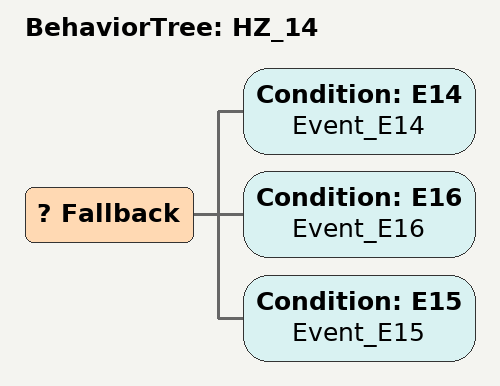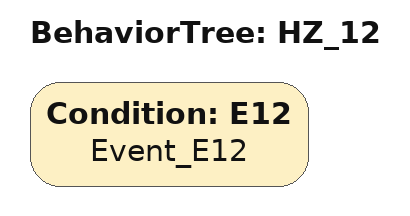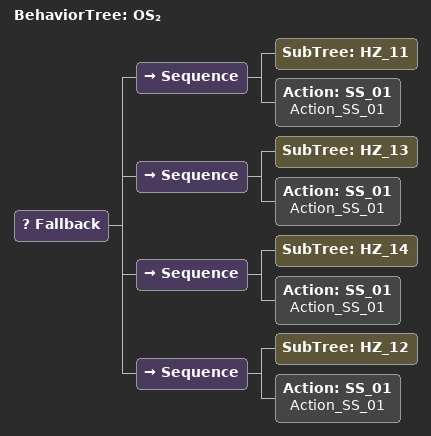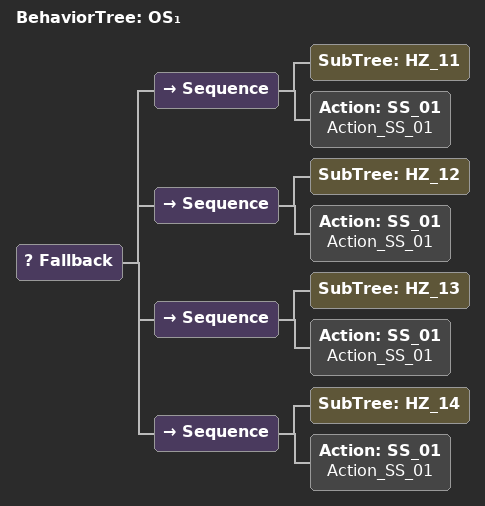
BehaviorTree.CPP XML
<BehaviorTree ID="HZ_14">
  <Fallback>
    <Condition ID="E14" name="Event_E14"/>
    <Condition ID="E16" name="Event_E16"/>
    <Condition ID="E15" name="Event_E15"/>
  </Fallback>
</BehaviorTree>

<BehaviorTree ID="HZ_12">
  <Condition ID="E12" name="Event_E12"/>
</BehaviorTree>

<BehaviorTree ID="OS₂">
  <Fallback>
    <Sequence>
      <SubTree ID="HZ_11"/>
      <Action ID="SS_01" name="Action_SS_01"/>
    </Sequence>
    <Sequence>
      <SubTree ID="HZ_13"/>
      <Action ID="SS_01" name="Action_SS_01"/>
    </Sequence>
    <Sequence>
      <SubTree ID="HZ_14"/>
      <Action ID="SS_01" name="Action_SS_01"/>
    </Sequence>
    <Sequence>
      <SubTree ID="HZ_12"/>
      <Action ID="SS_01" name="Action_SS_01"/>
    </Sequence>
  </Fallback>
</BehaviorTree>

<BehaviorTree ID="OS₁">
  <Fallback>
    <Sequence>
      <SubTree ID="HZ_11"/>
      <Action ID="SS_01" name="Action_SS_01"/>
    </Sequence>
    <Sequence>
      <SubTree ID="HZ_12"/>
      <Action ID="SS_01" name="Action_SS_01"/>
    </Sequence>
    <Sequence>
      <SubTree ID="HZ_13"/>
      <Action ID="SS_01" name="Action_SS_01"/>
    </Sequence>
    <Sequence>
      <SubTree ID="HZ_14"/>
      <Action ID="SS_01" name="Action_SS_01"/>
    </Sequence>
  </Fallback>
</BehaviorTree>
